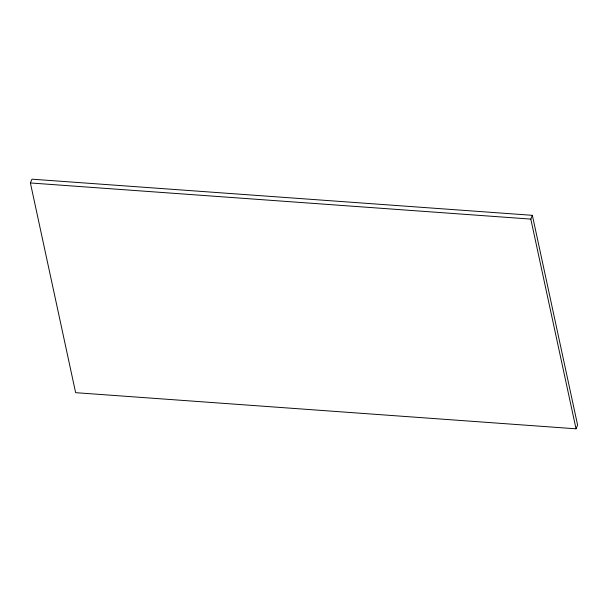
<?xml version="1.0" encoding="UTF-8"?>
<svg xmlns="http://www.w3.org/2000/svg" width="608" height="608" viewBox="0 0 608 608"><rect width="100%" height="100%" fill="white"/><g stroke="black" fill="none" stroke-linecap="round" stroke-linejoin="round"><path stroke-width="0.91" d="M30.4 182.962L31.958 179.185L532.365 215.323L577.6 425.038L576.042 428.815L75.635 392.677L30.4 182.962L530.814 219.1L532.365 215.323M530.814 219.1L576.042 428.815"/></g></svg>
